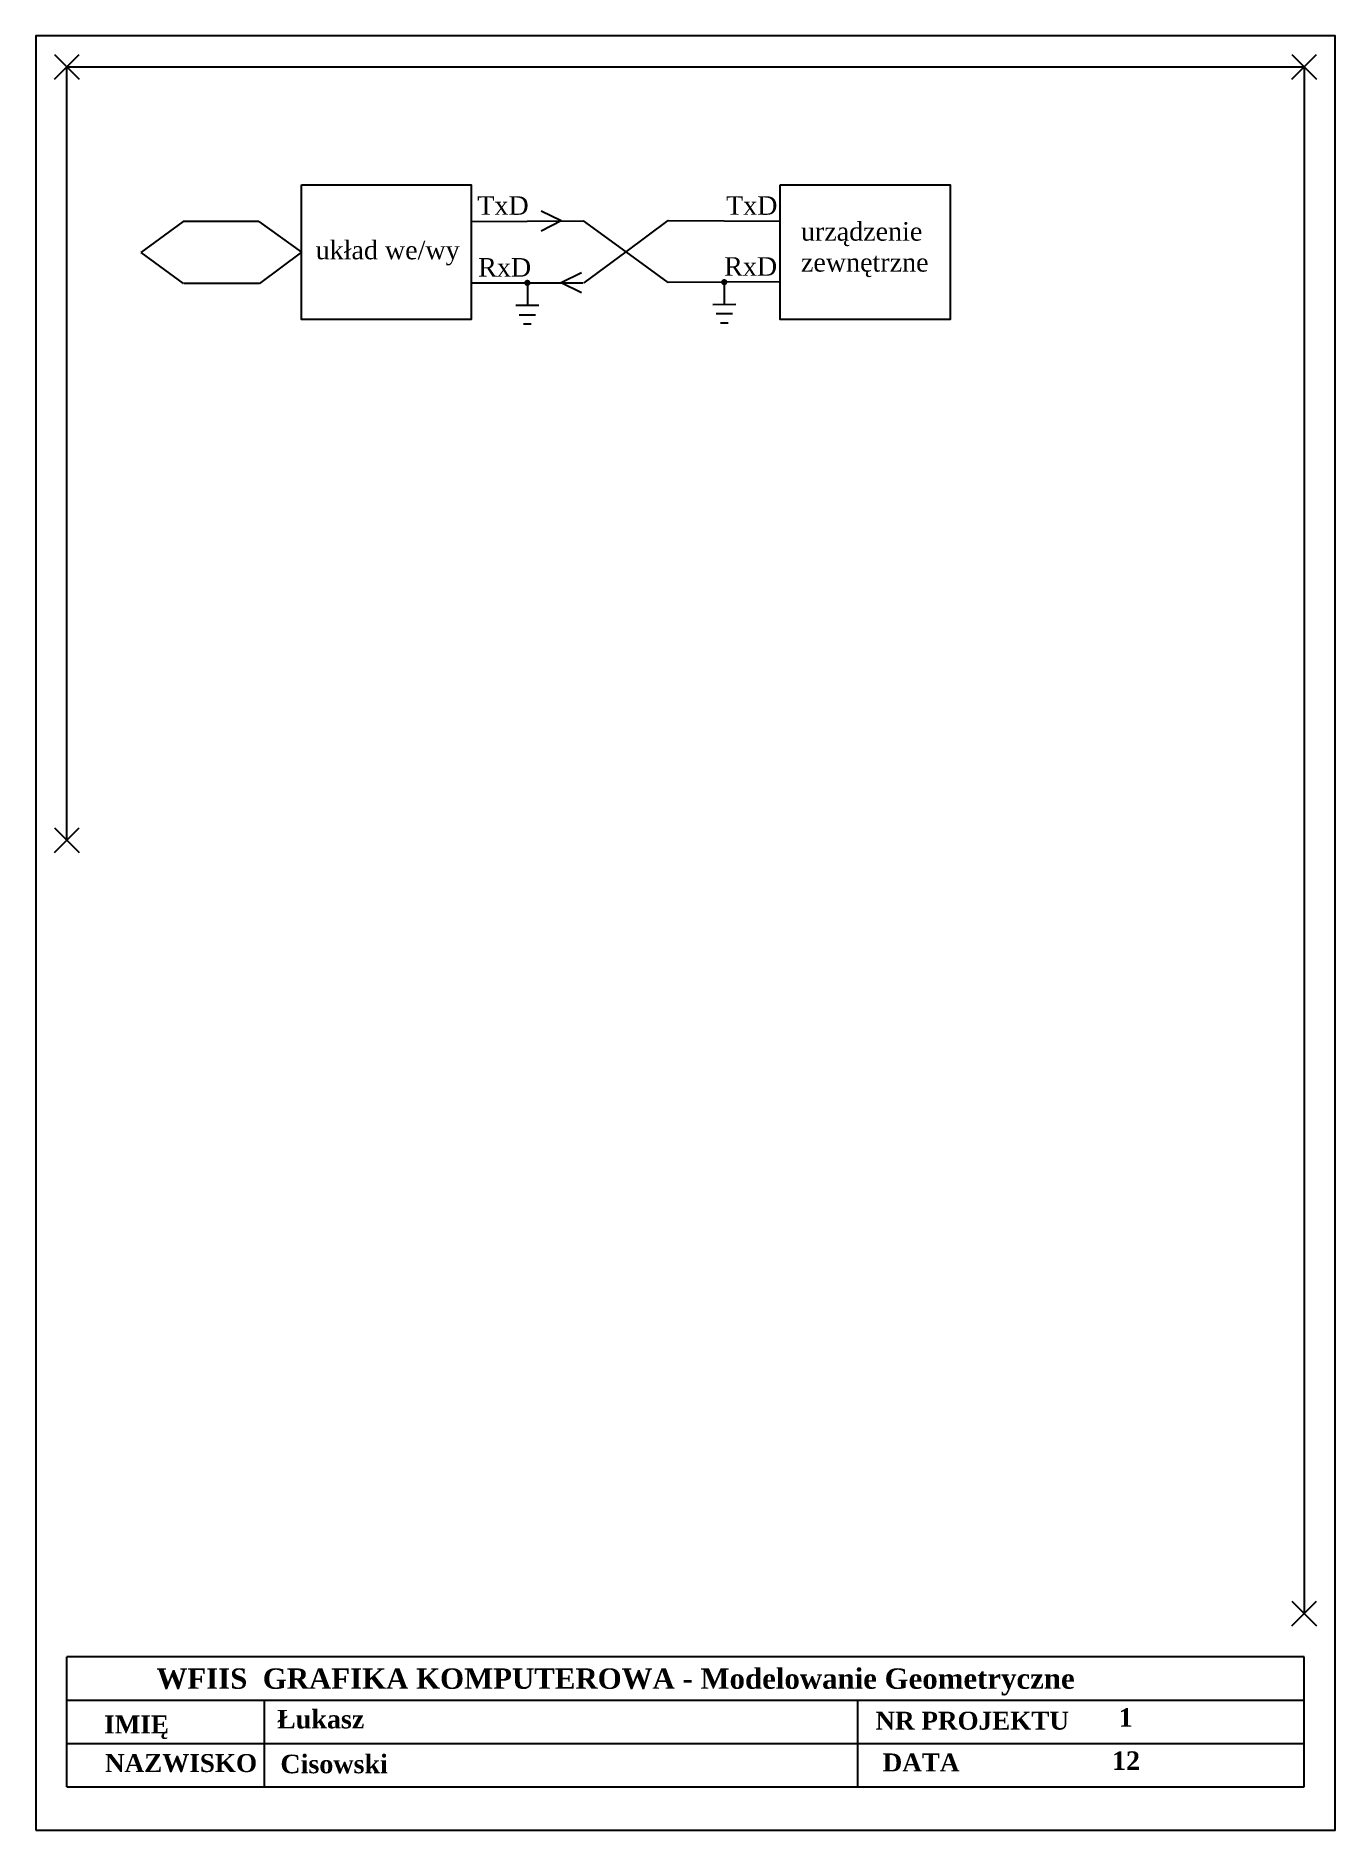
# Model space of a CAD drawing. Header units: millimetres. Extents: x 0 to 210, y 0 to 290.
import ezdxf

# ---------------------------------------------------------------- set-up
doc = ezdxf.new("R2010")
doc.units = ezdxf.units.MM
doc.header["$PDMODE"] = 3
doc.header["$PDSIZE"] = 2
doc.layers.add('RAMKA', color=7, linetype='Continuous')
doc.styles.get("Standard").update_dxf_attribs({"font": 'timesbd.ttf', "height": 3})
doc.styles.add('tnrb', font='timesbd.ttf')

msp = doc.modelspace()

# ---------------------------------------------------------------- linework, layer by layer
at = {"color": 6}
msp.add_lwpolyline([(5, 160), (5, 285), (205, 285), (205, 35)], dxfattribs=at)
for p in [(5, 285), (205, 285), (5, 160), (205, 35)]:
    msp.add_point(p)
at = {"layer": 'RAMKA', "linetype": 'Continuous'}
for p, q in [((84.92, 260.08), (81.66, 261.69)), ((23.81, 260), (16.98, 254.97)), ((26.33, 260), (23.81, 260)), ((36.04, 260), (26.33, 260)), ((36.04, 260), (42.91, 255.03)), ((70.37, 260.01), (88.46, 260.09)), ((84.92, 260.08), (81.66, 258.46)), ((88.46, 260.09), (95.34, 255.12)), ((102.16, 260.15), (95.34, 255.12)), ((120.3, 260.01), (102.21, 260.09)), ((16.98, 254.97), (23.81, 250)), ((42.91, 255.03), (36.13, 250)), ((95.34, 255.12), (88.55, 250.09)), ((95.34, 255.12), (102.16, 250.15)), ((26.42, 250), (23.9, 250)), ((36.13, 250), (26.42, 250)), ((70.41, 250.06), (88.46, 250.11)), ((79.44, 250.08), (79.44, 246.45)), ((88.18, 251.7), (84.92, 250.08)), ((88.18, 248.47), (84.92, 250.08)), ((120.3, 250.24), (102.21, 250.15)), ((111.26, 250.2), (111.27, 246.56)), ((113.13, 246.56), (109.41, 246.55)), ((77.58, 246.45), (81.3, 246.45)), ((78.13, 244.94), (80.74, 244.94)), ((112.58, 245.06), (109.97, 245.05)), ((78.8, 243.44), (80.07, 243.44)), ((111.91, 243.56), (110.64, 243.55))]:
    msp.add_line(p, q, dxfattribs=at)
at = {"layer": 'RAMKA'}
for p, q in [((5, 21), (5, 28)), ((205, 28), (5, 28)), ((205, 21), (205, 28)), ((5, 14), (5, 21)), ((5, 21), (205, 21)), ((36.88, 21), (36.88, 7)), ((132.81, 21), (132.81, 7)), ((205, 14), (205, 21)), ((5, 7), (5, 14)), ((5, 14), (205, 14)), ((205, 7), (205, 14)), ((5, 7), (205, 7))]:
    msp.add_line(p, q, dxfattribs=at)
at = {"layer": 'RAMKA', "color": 5}
msp.add_lwpolyline([(0, 0), (210, 0), (210, 290), (0, 290)], close=True, dxfattribs=at)
at = {"layer": 'RAMKA', "linetype": 'Continuous'}
for points in [[(42.91, 265.92), (70.38, 265.92), (70.38, 244.15), (42.91, 244.15)], [(120.29, 265.92), (147.76, 265.92), (147.76, 244.15), (120.29, 244.15)]]:
    msp.add_lwpolyline(points, close=True, dxfattribs=at)
at = {"layer": 'RAMKA', "linetype": 'Continuous', "const_width": 0.5}
for points in [[(79.19, 250.08, 1), (79.69, 250.08, 1)], [(111.51, 250.2, -1), (111.01, 250.19, -1)]]:
    msp.add_lwpolyline(points, format="xyb", close=True, dxfattribs=at)

# ---------------------------------------------------------------- texts
at = {"layer": 'RAMKA', "color": 7, "ltscale": 6, "style": 'tnrb'}
for s, height, p in [('WFIIS  GRAFIKA KOMPUTEROWA - Modelowanie Geometryczne ', 3.3, (19.5, 22.84)), ('IMIĘ', 2.9, (11.04, 15.63)), ('NR PROJEKTU', 2.9, (135.71, 16.24)), ('NAZWISKO', 2.9, (11.17, 9.39)), ('DATA', 2.9, (136.87, 9.49))]:
    msp.add_text(s, height=height, dxfattribs=at).set_placement(p)
at = {"layer": 'RAMKA'}
for s, p in [('Łukasz', (38.98, 16.44)), ('1', (175.02, 16.7)), ('Cisowski', (39.52, 9.19)), ('12', (173.94, 9.73))]:
    msp.add_text(s, height=3, dxfattribs=at).set_placement(p)
at = {"layer": 'RAMKA', "linetype": 'Continuous', "char_height": 3, "attachment_point": 1}
for s, width, insert in [('{\\fTimes New Roman|b0|i0|c238|p18;TxD}', 11.6242, (71.35, 264.08)), ('{\\fTimes New Roman|b0|i0|c238|p18;TxD}', 11.6242, (111.55, 264.08)), ('{\\fTimes New Roman|b0|i0|c238|p18;urządzenie\\Pzewnętrzne}', 27.4694, (123.66, 259.9)), ('{\\fTimes New Roman|b0|i0|c238|p18;układ we/wy}', 27.4694, (45.22, 256.89)), ('{\\fTimes New Roman|b0|i0|c238|p18;RxD}', 11.6242, (71.49, 254.09)), ('{\\fTimes New Roman|b0|i0|c238|p18;RxD}', 11.6242, (111.25, 254.23))]:
    msp.add_mtext_dynamic_manual_height_columns(s, width=width, gutter_width=15, heights=[0], dxfattribs=dict(at, insert=insert))

doc.saveas('drawing.dxf')
